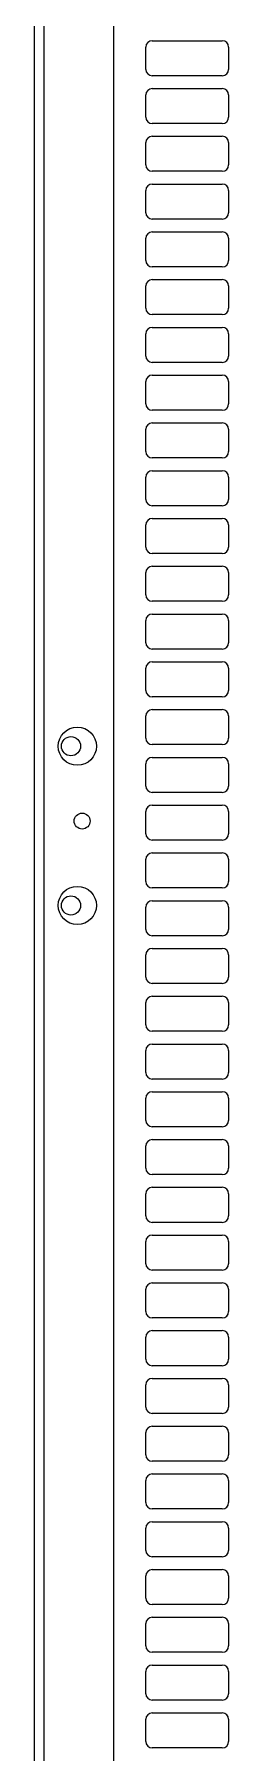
# Model space of a CAD drawing. Header units: millimetres. Extents: x -591 to 844, y -456 to 1988.
# Drawn here: x 293 to 354, y 810 to 1349 of the extents above; entities that cross this region are included whole.
import ezdxf

# ---------------------------------------------------------------- set-up
doc = ezdxf.new("R2010")
doc.units = ezdxf.units.MM

msp = doc.modelspace()

# ---------------------------------------------------------------- linework, layer by layer
at = {"color": 7, "linetype": 'Continuous', "lineweight": 25}
for p, q in [((292.98, -240.98), (292.98, 1842.02)), ((317.98, -240.98), (317.98, 1812.82)), ((327.98, 1338.02), (327.98, 1345.02)), ((329.98, 1347.02), (351.98, 1347.02)), ((353.98, 1345.02), (353.98, 1338.02)), ((351.98, 1336.02), (329.98, 1336.02)), ((327.98, 1323.02), (327.98, 1330.02)), ((329.98, 1332.02), (351.98, 1332.02)), ((353.98, 1330.02), (353.98, 1323.02)), ((351.98, 1321.02), (329.98, 1321.02)), ((329.98, 1317.02), (351.98, 1317.02)), ((327.98, 1308.02), (327.98, 1315.02)), ((353.98, 1315.02), (353.98, 1308.02)), ((351.98, 1306.02), (329.98, 1306.02)), ((329.98, 1302.02), (351.98, 1302.02)), ((327.98, 1293.02), (327.98, 1300.02)), ((353.98, 1300.02), (353.98, 1293.02)), ((351.98, 1291.02), (329.98, 1291.02)), ((327.98, 1278.02), (327.98, 1285.02)), ((329.98, 1287.02), (351.98, 1287.02)), ((353.98, 1285.02), (353.98, 1278.02)), ((351.98, 1276.02), (329.98, 1276.02)), ((327.98, 1263.02), (327.98, 1270.02)), ((329.98, 1272.02), (351.98, 1272.02)), ((353.98, 1270.02), (353.98, 1263.02)), ((351.98, 1261.02), (329.98, 1261.02)), ((327.98, 1248.02), (327.98, 1255.02)), ((329.98, 1257.02), (351.98, 1257.02)), ((353.98, 1255.02), (353.98, 1248.02)), ((351.98, 1246.02), (329.98, 1246.02)), ((329.98, 1242.02), (351.98, 1242.02)), ((327.98, 1233.02), (327.98, 1240.02)), ((353.98, 1240.02), (353.98, 1233.02)), ((351.98, 1231.02), (329.98, 1231.02)), ((327.98, 1218.02), (327.98, 1225.02)), ((329.98, 1227.02), (351.98, 1227.02)), ((353.98, 1225.02), (353.98, 1218.02)), ((351.98, 1216.02), (329.98, 1216.02)), ((327.98, 1203.02), (327.98, 1210.02)), ((329.98, 1212.02), (351.98, 1212.02)), ((353.98, 1210.02), (353.98, 1203.02)), ((351.98, 1201.02), (329.98, 1201.02)), ((327.98, 1188.02), (327.98, 1195.02)), ((329.98, 1197.02), (351.98, 1197.02)), ((353.98, 1195.02), (353.98, 1188.02)), ((351.98, 1186.02), (329.98, 1186.02)), ((329.98, 1182.02), (351.98, 1182.02)), ((327.98, 1173.02), (327.98, 1180.02)), ((353.98, 1180.02), (353.98, 1173.02)), ((351.98, 1171.02), (329.98, 1171.02)), ((329.98, 1167.02), (351.98, 1167.02)), ((327.98, 1158.02), (327.98, 1165.02)), ((353.98, 1165.02), (353.98, 1158.02)), ((351.98, 1156.02), (329.98, 1156.02)), ((327.98, 1143.02), (327.98, 1150.02)), ((329.98, 1152.02), (351.98, 1152.02)), ((353.98, 1150.02), (353.98, 1143.02)), ((351.98, 1141.02), (329.98, 1141.02)), ((327.98, 1128.02), (327.98, 1135.02)), ((329.98, 1137.02), (351.98, 1137.02)), ((353.98, 1135.02), (353.98, 1128.02)), ((351.98, 1126.02), (329.98, 1126.02)), ((327.98, 1113.02), (327.98, 1120.02)), ((329.98, 1122.02), (351.98, 1122.02)), ((353.98, 1120.02), (353.98, 1113.02)), ((351.98, 1111.02), (329.98, 1111.02)), ((329.98, 1107.02), (351.98, 1107.02)), ((327.98, 1098.02), (327.98, 1105.02)), ((353.98, 1105.02), (353.98, 1098.02)), ((351.98, 1096.02), (329.98, 1096.02)), ((327.98, 1083.02), (327.98, 1090.02)), ((329.98, 1092.02), (351.98, 1092.02)), ((353.98, 1090.02), (353.98, 1083.02)), ((351.98, 1081.02), (329.98, 1081.02)), ((327.98, 1068.02), (327.98, 1075.02)), ((329.98, 1077.02), (351.98, 1077.02)), ((353.98, 1075.02), (353.98, 1068.02)), ((351.98, 1066.02), (329.98, 1066.02)), ((327.98, 1053.02), (327.98, 1060.02)), ((329.98, 1062.02), (351.98, 1062.02)), ((353.98, 1060.02), (353.98, 1053.02)), ((351.98, 1051.02), (329.98, 1051.02)), ((329.98, 1047.02), (351.98, 1047.02)), ((327.98, 1038.02), (327.98, 1045.02)), ((353.98, 1045.02), (353.98, 1038.02)), ((351.98, 1036.02), (329.98, 1036.02)), ((329.98, 1032.02), (351.98, 1032.02)), ((327.98, 1023.02), (327.98, 1030.02)), ((353.98, 1030.02), (353.98, 1023.02)), ((351.98, 1021.02), (329.98, 1021.02)), ((327.98, 1008.02), (327.98, 1015.02)), ((329.98, 1017.02), (351.98, 1017.02)), ((353.98, 1015.02), (353.98, 1008.02)), ((351.98, 1006.02), (329.98, 1006.02)), ((327.98, 993.02), (327.98, 1000.02)), ((329.98, 1002.02), (351.98, 1002.02)), ((353.98, 1000.02), (353.98, 993.02)), ((351.98, 991.02), (329.98, 991.02)), ((327.98, 978.02), (327.98, 985.02)), ((329.98, 987.02), (351.98, 987.02)), ((353.98, 985.02), (353.98, 978.02)), ((351.98, 976.02), (329.98, 976.02)), ((329.98, 972.02), (351.98, 972.02)), ((327.98, 963.02), (327.98, 970.02)), ((353.98, 970.02), (353.98, 963.02)), ((351.98, 961.02), (329.98, 961.02)), ((327.98, 948.02), (327.98, 955.02)), ((329.98, 957.02), (351.98, 957.02)), ((353.98, 955.02), (353.98, 948.02)), ((351.98, 946.02), (329.98, 946.02)), ((327.98, 933.02), (327.98, 940.02)), ((329.98, 942.02), (351.98, 942.02)), ((353.98, 940.02), (353.98, 933.02)), ((351.98, 931.02), (329.98, 931.02)), ((327.98, 918.02), (327.98, 925.02)), ((329.98, 927.02), (351.98, 927.02)), ((353.98, 925.02), (353.98, 918.02)), ((351.98, 916.02), (329.98, 916.02)), ((329.98, 912.02), (351.98, 912.02)), ((327.98, 903.02), (327.98, 910.02)), ((353.98, 910.02), (353.98, 903.02)), ((351.98, 901.02), (329.98, 901.02)), ((329.98, 897.02), (351.98, 897.02)), ((327.98, 888.02), (327.98, 895.02)), ((353.98, 895.02), (353.98, 888.02)), ((351.98, 886.02), (329.98, 886.02)), ((327.98, 873.02), (327.98, 880.02)), ((329.98, 882.02), (351.98, 882.02)), ((353.98, 880.02), (353.98, 873.02)), ((351.98, 871.02), (329.98, 871.02)), ((327.98, 858.02), (327.98, 865.02)), ((329.98, 867.02), (351.98, 867.02)), ((353.98, 865.02), (353.98, 858.02)), ((351.98, 856.02), (329.98, 856.02)), ((327.98, 843.02), (327.98, 850.02)), ((329.98, 852.02), (351.98, 852.02)), ((353.98, 850.02), (353.98, 843.02)), ((351.98, 841.02), (329.98, 841.02)), ((329.98, 837.02), (351.98, 837.02)), ((327.98, 828.02), (327.98, 835.02)), ((353.98, 835.02), (353.98, 828.02)), ((351.98, 826.02), (329.98, 826.02)), ((329.98, 822.02), (351.98, 822.02)), ((327.98, 813.02), (327.98, 820.02)), ((353.98, 820.02), (353.98, 813.02)), ((351.98, 811.02), (329.98, 811.02))]:
    msp.add_line(p, q, dxfattribs=at)
at = {"color": 8, "linetype": 'Continuous', "lineweight": 18}
msp.add_line((296.08, -240.98), (296.08, 1812.82), dxfattribs=at)
at = {"color": 7, "linetype": 'Continuous', "lineweight": 25}
for centre, radius in [((306.48, 1125.52), 6), ((304.48, 1125.52), 3), ((307.98, 1102.02), 2.5), ((306.48, 1075.52), 6), ((304.48, 1075.52), 3)]:
    msp.add_circle(centre, radius, dxfattribs=at)
for centre, start, end in [((329.98, 1345.02), 90, 180), ((351.98, 1345.02), 0, 90), ((329.98, 1338.02), 180, 270), ((351.98, 1338.02), 270, 0), ((329.98, 1330.02), 90, 180), ((351.98, 1330.02), 0, 90), ((329.98, 1323.02), 180, 270), ((351.98, 1323.02), 270, 0), ((329.98, 1315.02), 90, 180), ((351.98, 1315.02), 0, 90), ((329.98, 1308.02), 180, 270), ((351.98, 1308.02), 270, 0), ((329.98, 1300.02), 90, 180), ((351.98, 1300.02), 0, 90), ((329.98, 1293.02), 180, 270), ((351.98, 1293.02), 270, 0), ((329.98, 1285.02), 90, 180), ((351.98, 1285.02), 0, 90), ((329.98, 1278.02), 180, 270), ((351.98, 1278.02), 270, 0), ((329.98, 1270.02), 90, 180), ((351.98, 1270.02), 0, 90), ((329.98, 1263.02), 180, 270), ((351.98, 1263.02), 270, 0), ((329.98, 1255.02), 90, 180), ((351.98, 1255.02), 0, 90), ((329.98, 1248.02), 180, 270), ((351.98, 1248.02), 270, 0), ((329.98, 1240.02), 90, 180), ((351.98, 1240.02), 0, 90), ((329.98, 1233.02), 180, 270), ((351.98, 1233.02), 270, 0), ((329.98, 1225.02), 90, 180), ((351.98, 1225.02), 0, 90), ((329.98, 1218.02), 180, 270), ((351.98, 1218.02), 270, 0), ((329.98, 1210.02), 90, 180), ((351.98, 1210.02), 0, 90), ((329.98, 1203.02), 180, 270), ((351.98, 1203.02), 270, 0), ((329.98, 1195.02), 90, 180), ((351.98, 1195.02), 0, 90), ((329.98, 1188.02), 180, 270), ((351.98, 1188.02), 270, 0), ((329.98, 1180.02), 90, 180), ((351.98, 1180.02), 0, 90), ((329.98, 1173.02), 180, 270), ((351.98, 1173.02), 270, 0), ((329.98, 1165.02), 90, 180), ((351.98, 1165.02), 0, 90), ((329.98, 1158.02), 180, 270), ((351.98, 1158.02), 270, 0), ((329.98, 1150.02), 90, 180), ((351.98, 1150.02), 0, 90), ((329.98, 1143.02), 180, 270), ((351.98, 1143.02), 270, 0), ((329.98, 1135.02), 90, 180), ((351.98, 1135.02), 0, 90), ((329.98, 1128.02), 180, 270), ((351.98, 1128.02), 270, 0), ((329.98, 1120.02), 90, 180), ((351.98, 1120.02), 0, 90), ((329.98, 1113.02), 180, 270), ((351.98, 1113.02), 270, 0), ((329.98, 1105.02), 90, 180), ((351.98, 1105.02), 0, 90), ((329.98, 1098.02), 180, 270), ((351.98, 1098.02), 270, 0), ((329.98, 1090.02), 90, 180), ((351.98, 1090.02), 0, 90), ((329.98, 1083.02), 180, 270), ((351.98, 1083.02), 270, 0), ((329.98, 1075.02), 90, 180), ((351.98, 1075.02), 0, 90), ((329.98, 1068.02), 180, 270), ((351.98, 1068.02), 270, 0), ((329.98, 1060.02), 90, 180), ((351.98, 1060.02), 0, 90), ((329.98, 1053.02), 180, 270), ((351.98, 1053.02), 270, 0), ((329.98, 1045.02), 90, 180), ((351.98, 1045.02), 0, 90), ((329.98, 1038.02), 180, 270), ((351.98, 1038.02), 270, 0), ((329.98, 1030.02), 90, 180), ((351.98, 1030.02), 0, 90), ((329.98, 1023.02), 180, 270), ((351.98, 1023.02), 270, 0), ((329.98, 1015.02), 90, 180), ((351.98, 1015.02), 0, 90), ((329.98, 1008.02), 180, 270), ((351.98, 1008.02), 270, 0), ((329.98, 1000.02), 90, 180), ((351.98, 1000.02), 0, 90), ((329.98, 993.02), 180, 270), ((351.98, 993.02), 270, 0), ((329.98, 985.02), 90, 180), ((351.98, 985.02), 0, 90), ((329.98, 978.02), 180, 270), ((351.98, 978.02), 270, 0), ((329.98, 970.02), 90, 180), ((351.98, 970.02), 0, 90), ((329.98, 963.02), 180, 270), ((351.98, 963.02), 270, 0), ((329.98, 955.02), 90, 180), ((351.98, 955.02), 0, 90), ((329.98, 948.02), 180, 270), ((351.98, 948.02), 270, 0), ((329.98, 940.02), 90, 180), ((351.98, 940.02), 0, 90), ((329.98, 933.02), 180, 270), ((351.98, 933.02), 270, 0), ((329.98, 925.02), 90, 180), ((351.98, 925.02), 360, 90), ((329.98, 918.02), 180, 270), ((351.98, 918.02), 270, 360), ((329.98, 910.02), 90, 180), ((351.98, 910.02), 360, 90), ((329.98, 903.02), 180, 270), ((351.98, 903.02), 270, 360), ((329.98, 895.02), 90, 180), ((351.98, 895.02), 360, 90), ((329.98, 888.02), 180, 270), ((351.98, 888.02), 270, 360), ((329.98, 880.02), 90, 180), ((351.98, 880.02), 0, 90), ((329.98, 873.02), 180, 270), ((351.98, 873.02), 270, 360), ((329.98, 865.02), 90, 180), ((351.98, 865.02), 360, 90), ((329.98, 858.02), 180, 270), ((351.98, 858.02), 270, 0), ((329.98, 850.02), 90, 180), ((351.98, 850.02), 0, 90), ((329.98, 843.02), 180, 270), ((351.98, 843.02), 270, 0), ((329.98, 835.02), 90, 180), ((351.98, 835.02), 0, 90), ((329.98, 828.02), 180, 270), ((351.98, 828.02), 270, 0), ((329.98, 820.02), 90, 180), ((351.98, 820.02), 0, 90), ((329.98, 813.02), 180, 270), ((351.98, 813.02), 270, 0)]:
    msp.add_arc(centre, 2, start, end, dxfattribs=at)

doc.saveas('drawing.dxf')
